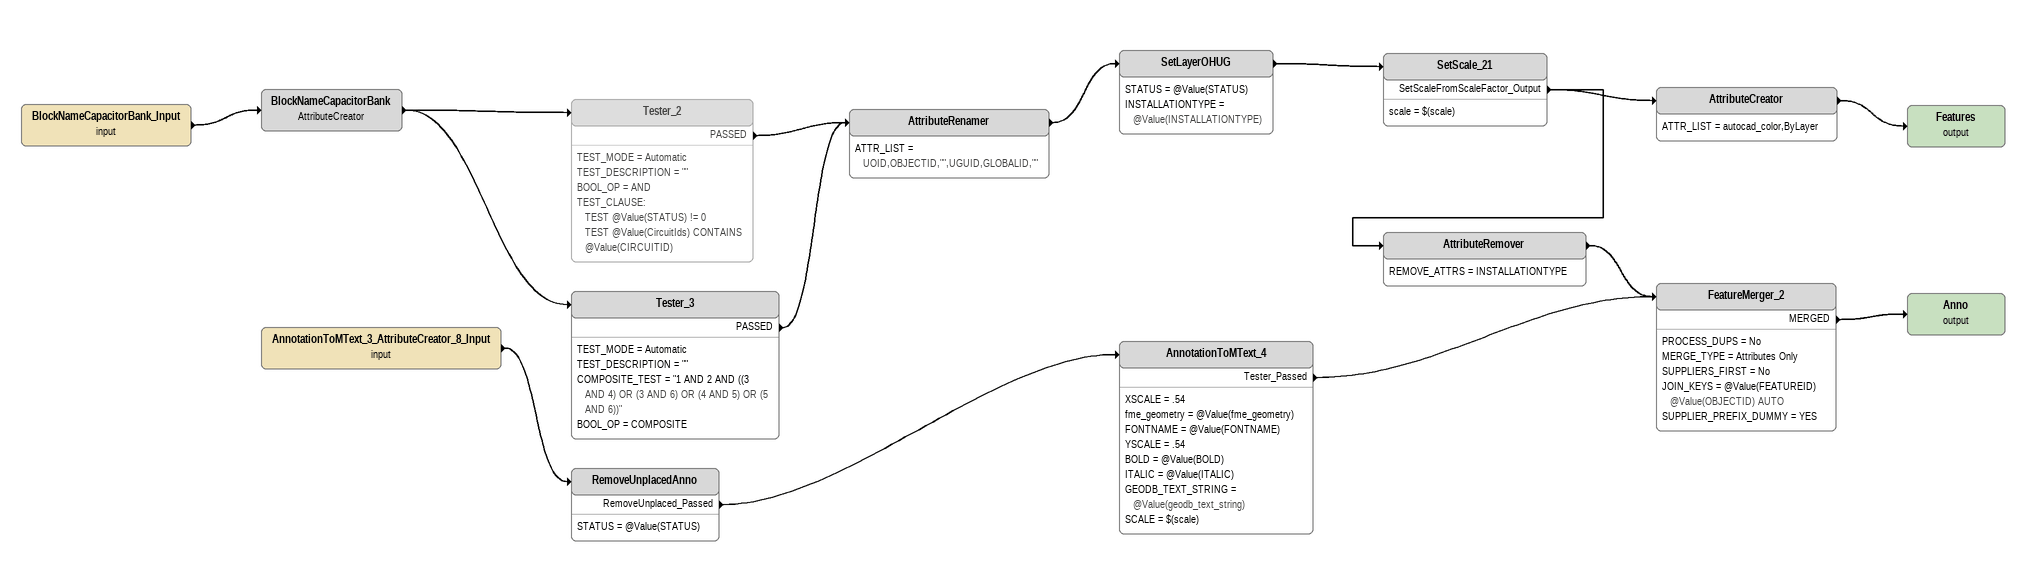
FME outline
BlockNameCapacitorBank_Input (input)
    -> BlockNameCapacitorBank
BlockNameCapacitorBank: AttributeCreator
    -> Tester_2
    -> Tester_3
Tester_2 [off]
    TEST_MODE = Automatic
    TEST_DESCRIPTION = ""
    BOOL_OP = AND
    TEST_CLAUSE:
      TEST @Value(STATUS) != 0
      TEST @Value(CircuitIds) CONTAINS @Value(CIRCUITID)
    PASSED -> AttributeRenamer
Tester_3
    TEST_MODE = Automatic
    TEST_DESCRIPTION = ""
    COMPOSITE_TEST = "1 AND 2 AND ((3 AND 4) OR (3 AND 6) OR (4 AND 5) OR (5 AND 6))"
    BOOL_OP = COMPOSITE
    PASSED -> AttributeRenamer
AttributeRenamer
    ATTR_LIST = UOID,OBJECTID,"",UGUID,GLOBALID,""
    -> SetLayerOHUG
SetLayerOHUG
    STATUS = @Value(STATUS)
    INSTALLATIONTYPE = @Value(INSTALLATIONTYPE)
    -> SetScale_21
SetScale_21
    scale = $(scale)
    SetScaleFromScaleFactor_Output -> AttributeCreator
    SetScaleFromScaleFactor_Output -> AttributeRemover
AttributeCreator
    ATTR_LIST = autocad_color,ByLayer
    -> Features (output)
Features (output)
AttributeRemover
    REMOVE_ATTRS = INSTALLATIONTYPE
    -> FeatureMerger_2
AnnotationToMText_3_AttributeCreator_8_Input (input)
    -> RemoveUnplacedAnno
RemoveUnplacedAnno
    STATUS = @Value(STATUS)
    RemoveUnplaced_Passed -> AnnotationToMText_4
AnnotationToMText_4
    XSCALE = .54
    fme_geometry = @Value(fme_geometry)
    FONTNAME = @Value(FONTNAME)
    YSCALE = .54
    BOLD = @Value(BOLD)
    ITALIC = @Value(ITALIC)
    GEODB_TEXT_STRING = @Value(geodb_text_string)
    SCALE = $(scale)
    Tester_Passed -> FeatureMerger_2
FeatureMerger_2
    PROCESS_DUPS = No
    MERGE_TYPE = Attributes Only
    SUPPLIERS_FIRST = No
    JOIN_KEYS = @Value(FEATUREID) @Value(OBJECTID) AUTO
    SUPPLIER_PREFIX_DUMMY = YES
    MERGED -> Anno (output)
Anno (output)
